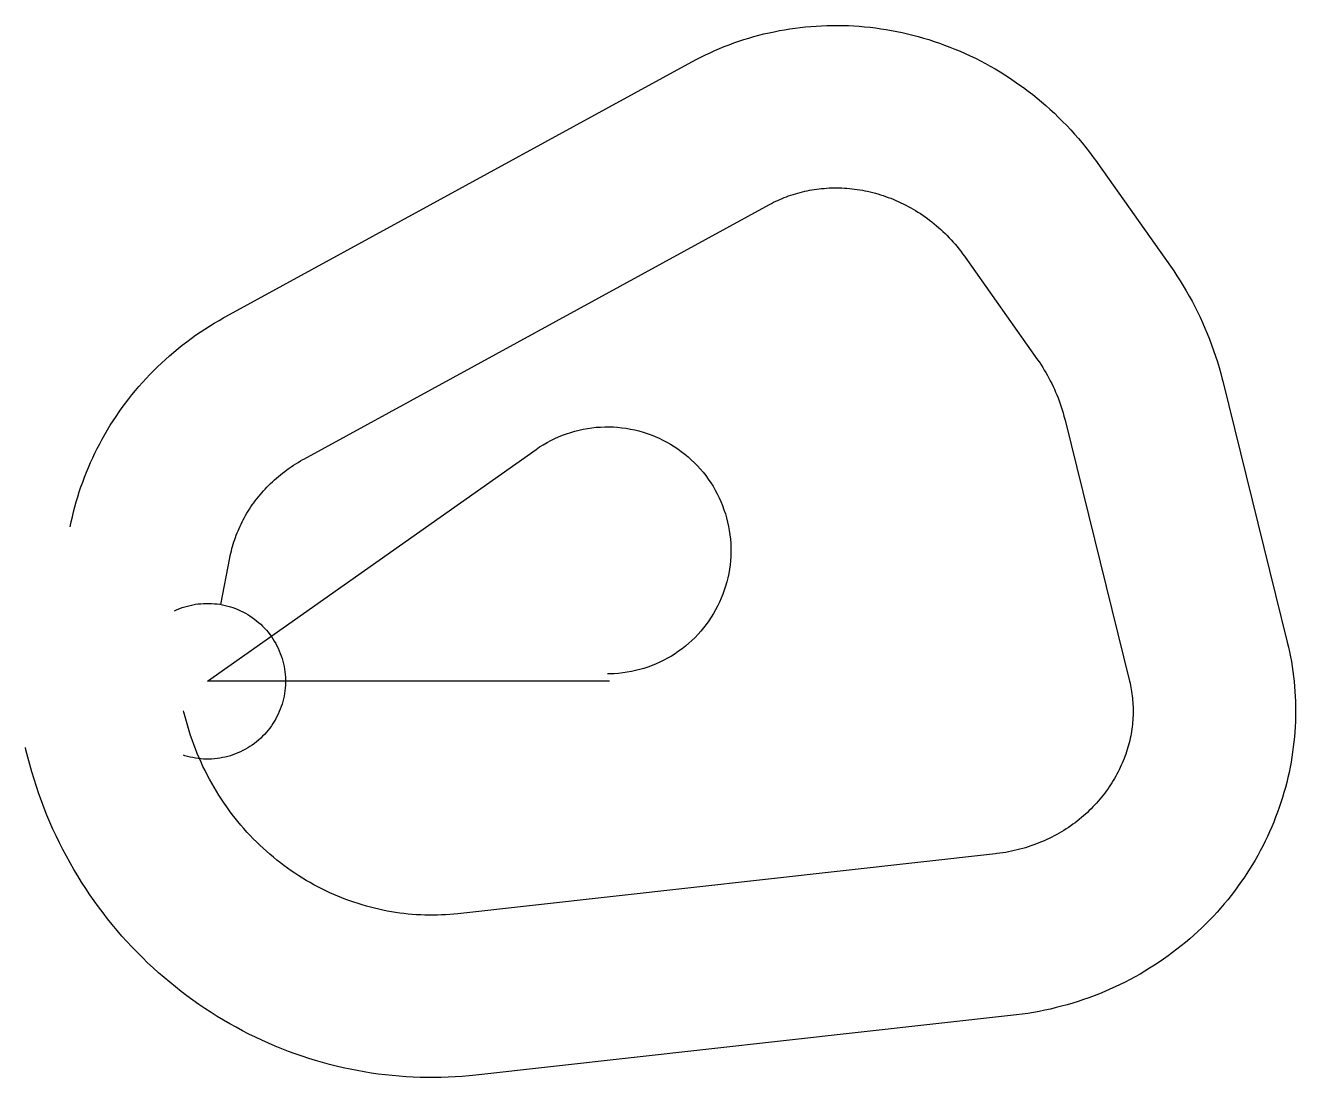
# Model space of a CAD drawing. Header units: metres. Extents: x -5158 to 30804, y -11223 to 18571.
import ezdxf

# ---------------------------------------------------------------- set-up
doc = ezdxf.new("R2010")
doc.units = ezdxf.units.M

msp = doc.modelspace()

# ---------------------------------------------------------------- linework, layer by layer
at = {"layer": 'Boundry', "color": 1}
for p, q in [((520, 10328), (13706, 17537)), ((25209, 14658), (27258, 11754)), ((2727, 6292), (15913, 13501)), ((21450, 12006), (23500, 9101)), ((28743, 8494), (30569, 1103)), ((24277, 7391), (26103, 0)), ((375, 2173), (630, 3499)), ((22305, -4887), (7088, -6583)), ((22814, -9459), (7598, -11154))]:
    msp.add_line(p, q, dxfattribs=at)
at = {"layer": 'NorminalTrack', "color": 1}
msp.add_lwpolyline([(11384, 0), (0, 0), (9301, 6564), (9301, 6564), (9402, 6633), (9505, 6698), (9610, 6759), (9718, 6817), (9827, 6871), (9939, 6921), (10052, 6967), (10166, 7009), (10282, 7047), (10400, 7082), (10518, 7112), (10637, 7137), (10758, 7159), (10878, 7176), (11000, 7190), (11122, 7199), (11244, 7203), (11366, 7204), (11488, 7200), (11610, 7192), (11731, 7180), (11852, 7163), (11972, 7142), (12092, 7117), (12211, 7088), (12328, 7055), (12444, 7018), (12559, 6976), (12673, 6931), (12784, 6882), (12894, 6829), (13002, 6772), (13108, 6711), (13212, 6647), (13314, 6579), (13413, 6508), (13509, 6433), (13603, 6355), (13694, 6273), (13782, 6189), (13867, 6101), (13949, 6011), (14028, 5918), (14104, 5822), (14176, 5723), (14245, 5622), (14310, 5519), (14371, 5413), (14429, 5306), (14483, 5196), (14533, 5085), (14579, 4972), (14621, 4857), (14659, 4741), (14693, 4624), (14723, 4505), (14749, 4386), (14771, 4266), (14788, 4145), (14802, 4024), (14811, 3902), (14815, 3780), (14816, 3658), (14812, 3536), (14804, 3414), (14792, 3292), (14775, 3171), (14754, 3051), (14729, 2932), (14700, 2813), (14667, 2695), (14630, 2579), (14588, 2464), (14543, 2351), (14494, 2239), (14441, 2129), (14384, 2021), (14323, 1915), (14259, 1811), (14191, 1710), (14119, 1611), (14045, 1514), (13966, 1421), (13885, 1330), (13801, 1241), (13713, 1156), (13623, 1074), (13529, 995), (13433, 920), (13335, 848), (13234, 779), (13131, 714), (13025, 652), (12918, 595), (12808, 541), (12697, 491), (12584, 445), (12469, 402), (12353, 364), (12236, 330), (12117, 300), (11998, 274), (11878, 253), (11757, 235), (11636, 222), (11514, 213), (11392, 208), (11318, 208)], dxfattribs=at)
at = {"layer": 'WindSpiral', "color": 5}
for points in [[(13706, 17537), (13834, 17605), (13963, 17672), (14094, 17736), (14225, 17798), (14359, 17857), (14493, 17915), (14629, 17970), (14765, 18023), (14903, 18074), (15042, 18122), (15183, 18168), (15324, 18212), (15466, 18253), (15609, 18292), (15753, 18328), (15898, 18362), (16043, 18393), (16190, 18422), (16337, 18449), (16485, 18472), (16633, 18494), (16782, 18512), (16932, 18529), (17082, 18542), (17233, 18553), (17384, 18562), (17535, 18567), (17687, 18570), (17839, 18571), (17991, 18569), (18144, 18564), (18297, 18556), (18449, 18546), (18602, 18533), (18755, 18517), (18908, 18499), (19060, 18478), (19213, 18454), (19365, 18428), (19517, 18399), (19669, 18367), (19821, 18332), (19972, 18295), (20122, 18255), (20273, 18213), (20422, 18167), (20572, 18119), (20720, 18069), (20868, 18015), (21015, 17959), (21161, 17901), (21307, 17839), (21452, 17776), (21595, 17709), (21738, 17640), (21880, 17568), (22021, 17494), (22161, 17417), (22299, 17337), (22437, 17255), (22573, 17171), (22708, 17084), (22841, 16994), (22973, 16902), (23104, 16808), (23233, 16711), (23361, 16612), (23487, 16510), (23612, 16406), (23735, 16300), (23856, 16191), (23976, 16081), (24094, 15967), (24209, 15852), (24324, 15735), (24436, 15615), (24546, 15493), (24655, 15369), (24761, 15243), (24865, 15115), (24967, 14985), (25067, 14853), (25165, 14719), (25209, 14658)], [(15913, 13501), (15970, 13531), (16027, 13561), (16086, 13590), (16145, 13617), (16205, 13644), (16266, 13670), (16327, 13695), (16389, 13719), (16451, 13742), (16515, 13764), (16578, 13785), (16643, 13805), (16708, 13824), (16773, 13842), (16840, 13858), (16906, 13874), (16973, 13888), (17041, 13902), (17109, 13914), (17178, 13925), (17247, 13935), (17316, 13944), (17386, 13951), (17456, 13957), (17527, 13963), (17598, 13967), (17669, 13969), (17740, 13971), (17812, 13971), (17884, 13970), (17957, 13967), (18029, 13964), (18102, 13959), (18174, 13953), (18247, 13945), (18320, 13937), (18394, 13927), (18467, 13915), (18540, 13903), (18613, 13889), (18686, 13873), (18760, 13856), (18833, 13838), (18906, 13819), (18979, 13798), (19052, 13776), (19125, 13753), (19197, 13728), (19269, 13702), (19341, 13675), (19413, 13646), (19485, 13616), (19556, 13584), (19627, 13551), (19698, 13517), (19768, 13482), (19838, 13445), (19907, 13407), (19976, 13367), (20044, 13326), (20112, 13284), (20180, 13241), (20247, 13196), (20313, 13150), (20378, 13102), (20443, 13054), (20508, 13004), (20572, 12952), (20634, 12900), (20697, 12846), (20758, 12791), (20819, 12735), (20879, 12677), (20938, 12619), (20996, 12559), (21053, 12498), (21110, 12435), (21165, 12372), (21220, 12307), (21273, 12241), (21326, 12174), (21377, 12106), (21428, 12037), (21450, 12006)], [(27258, 11754), (27353, 11617), (27446, 11479), (27536, 11338), (27623, 11196), (27709, 11053), (27792, 10907), (27873, 10760), (27951, 10611), (28026, 10461), (28099, 10309), (28170, 10156), (28238, 10001), (28303, 9845), (28366, 9687), (28426, 9528), (28483, 9368), (28538, 9207), (28590, 9045), (28639, 8881), (28686, 8716), (28729, 8551), (28743, 8494)], [(-3886, 4370), (-3858, 4512), (-3826, 4655), (-3792, 4797), (-3756, 4938), (-3717, 5080), (-3676, 5220), (-3632, 5361), (-3585, 5501), (-3536, 5640), (-3485, 5778), (-3430, 5916), (-3374, 6053), (-3315, 6190), (-3253, 6325), (-3189, 6460), (-3123, 6593), (-3054, 6726), (-2983, 6858), (-2909, 6989), (-2833, 7119), (-2754, 7247), (-2674, 7374), (-2590, 7501), (-2505, 7625), (-2417, 7749), (-2327, 7871), (-2234, 7992), (-2140, 8112), (-2043, 8230), (-1944, 8346), (-1842, 8461), (-1739, 8574), (-1633, 8686), (-1525, 8796), (-1416, 8904), (-1304, 9011), (-1190, 9115), (-1074, 9218), (-956, 9319), (-836, 9418), (-715, 9515), (-591, 9610), (-465, 9704), (-338, 9795), (-209, 9884), (-78, 9971), (54, 10055), (188, 10138), (324, 10218), (462, 10296), (520, 10328)], [(23500, 9101), (23549, 9031), (23597, 8959), (23644, 8886), (23689, 8813), (23734, 8738), (23777, 8662), (23819, 8585), (23860, 8508), (23899, 8429), (23938, 8350), (23975, 8269), (24010, 8188), (24045, 8106), (24078, 8023), (24109, 7939), (24140, 7855), (24169, 7769), (24196, 7683), (24222, 7597), (24247, 7509), (24270, 7421), (24277, 7391)], [(630, 3499), (643, 3563), (657, 3627), (673, 3691), (689, 3755), (707, 3819), (725, 3882), (745, 3946), (767, 4010), (789, 4073), (813, 4136), (837, 4200), (863, 4262), (890, 4325), (919, 4387), (948, 4450), (979, 4511), (1011, 4573), (1044, 4634), (1078, 4695), (1114, 4755), (1150, 4816), (1188, 4875), (1227, 4934), (1267, 4993), (1309, 5051), (1351, 5109), (1395, 5166), (1440, 5222), (1486, 5278), (1533, 5334), (1581, 5388), (1630, 5442), (1681, 5496), (1732, 5548), (1785, 5600), (1839, 5651), (1893, 5702), (1949, 5751), (2006, 5800), (2064, 5848), (2123, 5895), (2183, 5941), (2244, 5986), (2306, 6031), (2369, 6074), (2433, 6117), (2498, 6158), (2564, 6198), (2630, 6238), (2698, 6276), (2727, 6292)], [(-932, 1998), (-861, 2029), (-790, 2058), (-718, 2085), (-645, 2108), (-571, 2130), (-496, 2148), (-421, 2164), (-345, 2178), (-269, 2188), (-192, 2196), (-115, 2202), (-38, 2204), (38, 2204), (115, 2202), (192, 2196), (269, 2188), (345, 2178), (421, 2164), (496, 2148), (571, 2130), (645, 2108), (718, 2085), (790, 2058), (861, 2029), (932, 1998), (1001, 1964), (1069, 1928), (1136, 1890), (1201, 1849), (1265, 1806), (1327, 1761), (1387, 1713), (1446, 1664), (1504, 1612), (1559, 1559), (1612, 1504), (1664, 1446), (1713, 1387), (1761, 1327), (1806, 1265), (1849, 1201), (1890, 1136), (1928, 1069), (1964, 1001), (1998, 932), (2029, 861), (2058, 790), (2085, 718), (2108, 645), (2130, 571), (2148, 496), (2164, 421), (2178, 345), (2188, 269), (2196, 192), (2202, 115), (2204, 38), (2204, -38), (2202, -115), (2196, -192), (2188, -269), (2178, -345), (2164, -421), (2148, -496), (2130, -571), (2108, -645), (2085, -718), (2058, -790), (2029, -861), (1998, -932), (1964, -1001), (1928, -1069), (1890, -1136), (1849, -1201), (1806, -1265), (1761, -1327), (1713, -1387), (1664, -1446), (1612, -1504), (1559, -1559), (1504, -1612), (1446, -1664), (1387, -1713), (1327, -1761), (1265, -1806), (1201, -1849), (1136, -1890), (1069, -1928), (1001, -1964), (932, -1998), (861, -2029), (790, -2058), (718, -2085), (645, -2108), (571, -2130), (496, -2148), (421, -2164), (345, -2178), (269, -2188), (192, -2196), (115, -2202), (38, -2204), (-38, -2204), (-115, -2202), (-192, -2196), (-269, -2188), (-345, -2178), (-421, -2164), (-496, -2148), (-571, -2130), (-645, -2108), (-681, -2097)], [(30569, 1103), (30601, 967), (30631, 831), (30659, 693), (30684, 555), (30707, 416), (30728, 277), (30746, 137), (30761, -4), (30775, -145), (30786, -287), (30794, -429), (30800, -571), (30803, -714), (30804, -857), (30803, -1000), (30799, -1143), (30792, -1287), (30783, -1431), (30771, -1575), (30757, -1718), (30740, -1862), (30721, -2006), (30699, -2150), (30675, -2293), (30648, -2437), (30619, -2580), (30587, -2722), (30552, -2865), (30515, -3007), (30475, -3149), (30433, -3290), (30389, -3431), (30341, -3571), (30292, -3710), (30239, -3849), (30185, -3987), (30127, -4125), (30068, -4261), (30005, -4397), (29941, -4532), (29873, -4666), (29804, -4799), (29732, -4931), (29657, -5062), (29580, -5192), (29501, -5321), (29419, -5448), (29335, -5575), (29249, -5700), (29160, -5823), (29070, -5946), (28976, -6067), (28881, -6186), (28783, -6304), (28683, -6421), (28581, -6536), (28477, -6649), (28370, -6761), (28262, -6871), (28151, -6979), (28038, -7085), (27924, -7190), (27807, -7293), (27688, -7394), (27568, -7493), (27445, -7590), (27321, -7685), (27195, -7778), (27066, -7869), (26937, -7957), (26805, -8044), (26672, -8129), (26537, -8211), (26400, -8291), (26262, -8369), (26122, -8444), (25981, -8518), (25838, -8588), (25694, -8657), (25548, -8723), (25401, -8786), (25253, -8847), (25103, -8906), (24953, -8962), (24801, -9015), (24647, -9066), (24493, -9114), (24338, -9160), (24181, -9203), (24024, -9243), (23866, -9281), (23707, -9316), (23547, -9348), (23386, -9378), (23224, -9404), (23062, -9428), (22899, -9449), (22814, -9459)], [(26103, 0), (26117, -58), (26130, -116), (26141, -175), (26152, -234), (26162, -294), (26171, -354), (26179, -414), (26186, -475), (26191, -536), (26196, -598), (26200, -659), (26202, -722), (26204, -784), (26204, -847), (26204, -910), (26202, -973), (26199, -1036), (26195, -1100), (26190, -1164), (26183, -1228), (26176, -1292), (26167, -1356), (26158, -1420), (26147, -1485), (26135, -1549), (26121, -1614), (26107, -1678), (26091, -1742), (26074, -1807), (26056, -1871), (26037, -1935), (26017, -2000), (25995, -2064), (25973, -2128), (25949, -2191), (25923, -2255), (25897, -2318), (25869, -2381), (25841, -2444), (25811, -2507), (25779, -2569), (25747, -2631), (25713, -2692), (25679, -2753), (25643, -2814), (25605, -2875), (25567, -2935), (25527, -2994), (25487, -3053), (25445, -3111), (25402, -3169), (25358, -3227), (25312, -3284), (25266, -3340), (25218, -3395), (25169, -3450), (25119, -3504), (25068, -3558), (25016, -3611), (24963, -3663), (24909, -3714), (24853, -3765), (24797, -3815), (24739, -3863), (24681, -3912), (24621, -3959), (24560, -4005), (24499, -4050), (24436, -4095), (24373, -4138), (24308, -4181), (24243, -4222), (24176, -4263), (24109, -4302), (24041, -4341), (23971, -4378), (23901, -4414), (23831, -4450), (23759, -4484), (23686, -4516), (23613, -4548), (23539, -4579), (23464, -4608), (23389, -4636), (23312, -4663), (23235, -4688), (23158, -4713), (23079, -4736), (23000, -4757), (22921, -4778), (22841, -4797), (22760, -4814), (22679, -4831), (22597, -4846), (22515, -4859), (22432, -4872), (22349, -4882), (22305, -4887)], [(7088, -6583), (6973, -6594), (6856, -6604), (6740, -6612), (6623, -6618), (6506, -6622), (6388, -6624), (6270, -6623), (6152, -6621), (6034, -6616), (5915, -6610), (5797, -6601), (5678, -6591), (5559, -6578), (5441, -6563), (5322, -6546), (5203, -6527), (5085, -6506), (4966, -6482), (4848, -6457), (4730, -6429), (4613, -6400), (4495, -6368), (4378, -6334), (4261, -6298), (4145, -6260), (4029, -6220), (3913, -6177), (3798, -6133), (3684, -6086), (3570, -6038), (3457, -5987), (3345, -5934), (3233, -5879), (3122, -5822), (3012, -5763), (2902, -5702), (2794, -5639), (2686, -5574), (2579, -5507), (2474, -5438), (2369, -5367), (2265, -5294), (2163, -5219), (2061, -5142), (1961, -5064), (1862, -4983), (1764, -4900), (1667, -4816), (1572, -4730), (1478, -4642), (1385, -4552), (1294, -4460), (1204, -4366), (1116, -4271), (1029, -4174), (944, -4076), (860, -3975), (778, -3873), (697, -3770), (618, -3665), (541, -3558), (466, -3450), (392, -3340), (320, -3229), (250, -3116), (182, -3002), (116, -2887), (52, -2770), (-11, -2651), (-71, -2532), (-130, -2411), (-186, -2289), (-241, -2166), (-293, -2042), (-344, -1916), (-392, -1789), (-438, -1662), (-482, -1533), (-524, -1403), (-563, -1273), (-601, -1141), (-636, -1009), (-669, -875), (-677, -840)], [(7598, -11154), (7402, -11174), (7206, -11191), (7009, -11204), (6812, -11214), (6615, -11220), (6417, -11223), (6219, -11223), (6020, -11219), (5822, -11212), (5623, -11201), (5424, -11186), (5226, -11168), (5027, -11147), (4829, -11122), (4631, -11094), (4433, -11062), (4235, -11027), (4038, -10988), (3841, -10945), (3645, -10900), (3450, -10850), (3255, -10798), (3060, -10741), (2867, -10682), (2674, -10619), (2482, -10552), (2292, -10482), (2102, -10409), (1913, -10332), (1726, -10252), (1539, -10168), (1354, -10081), (1170, -9991), (988, -9897), (807, -9800), (627, -9700), (449, -9597), (273, -9490), (98, -9381), (-75, -9268), (-246, -9152), (-415, -9032), (-583, -8910), (-748, -8785), (-912, -8656), (-1073, -8525), (-1232, -8391), (-1390, -8253), (-1544, -8113), (-1697, -7970), (-1847, -7824), (-1995, -7676), (-2141, -7524), (-2284, -7370), (-2424, -7214), (-2562, -7054), (-2697, -6892), (-2829, -6728), (-2959, -6561), (-3086, -6392), (-3210, -6220), (-3332, -6046), (-3450, -5869), (-3565, -5691), (-3678, -5510), (-3787, -5327), (-3893, -5142), (-3996, -4954), (-4096, -4765), (-4193, -4574), (-4287, -4381), (-4377, -4186), (-4464, -3990), (-4548, -3791), (-4628, -3591), (-4705, -3390), (-4778, -3186), (-4848, -2982), (-4914, -2776), (-4977, -2568), (-5037, -2359), (-5092, -2149), (-5144, -1938), (-5158, -1881)]]:
    msp.add_lwpolyline(points, dxfattribs=at)

doc.saveas('drawing.dxf')
